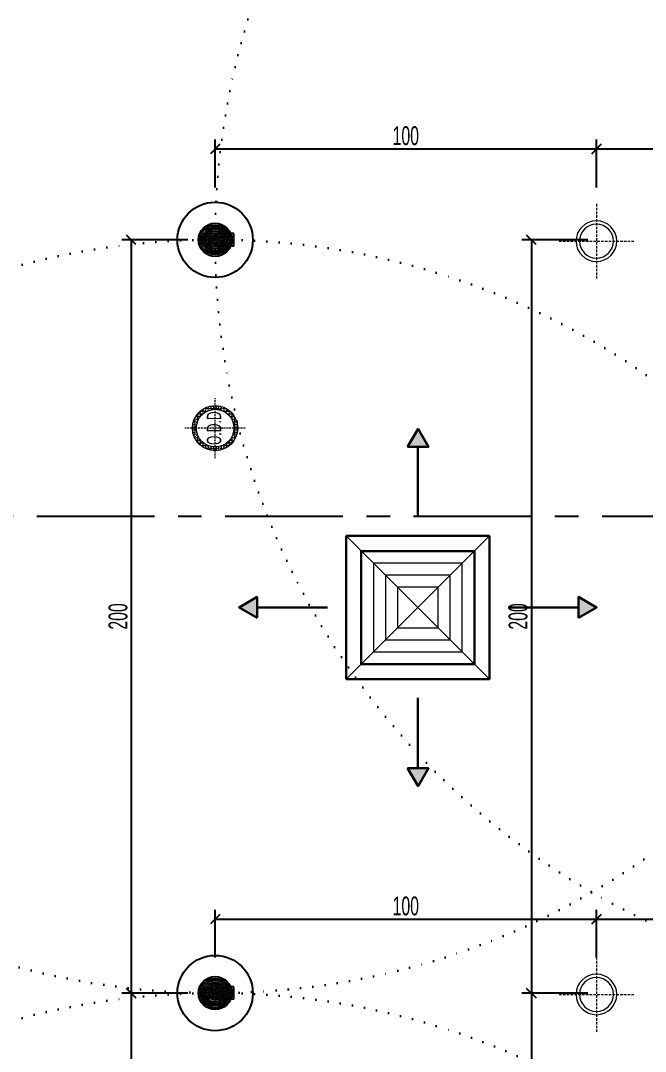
# Model space of a CAD drawing. Header units: millimetres. Extents: x 933584 to 974011, y 4545988 to 4553664.
# Drawn here: x 965810.4 to 965976.2, y 4552197.4 to 4552471.1 of the extents above; entities that cross this region are included whole.
import ezdxf

# ---------------------------------------------------------------- set-up
doc = ezdxf.new("R2010")
doc.units = ezdxf.units.MM
doc.header["$PDMODE"] = 35
for name, pattern in [('( Hidden )', [0.375, 0.25, -0.125]), ('568_AVN_KES_01$0$HIDDEN', [0.375, 0.25, -0.125]), ('CENTER', [2, 1.25, -0.25, 0.25, -0.25]), ('DOT2', [3.175, 0, -3.175])]:
    doc.linetypes.add(name, pattern=pattern)
doc.layers.get('0').update_dxf_attribs({"color": 255})
doc.layers.get('Defpoints').update_dxf_attribs({"color": 8})
for name, color, linetype in [('0-DMS-50', 143, 'Continuous'), ('0-LNS-SPL', 13, '568_AVN_KES_01$0$HIDDEN'), ('_MSMEP_YT_SPRİNKLER-Details', 7, 'Continuous'), ('_MSMEP_YT_SPRİNKLER-Edge', 7, 'Continuous')]:
    doc.layers.add(name, color=color, linetype=linetype)
for name, color, linetype, lineweight in [('0-ONK-YANGIN DEDEKTÖRÜ', 4, 'Continuous', 5), ('12-ONK_AYDINLATMA', 1, 'Continuous', 5), ('_MSMEP_HT_ÜFLEME_EKİPMANLARI', 10, 'Continuous', 30), ('_MSMEP_YT_SPRİNKLER', 1, 'Continuous', 30)]:
    doc.layers.add(name, color=color, linetype=linetype, lineweight=lineweight)
doc.styles.add('dim_romans_50', font='swissl.ttf', dxfattribs={"width": 0.6, "height": 5})
doc.dimstyles.new('ONK_dim 1_50', dxfattribs={"dimscale": 5, "dimtxt": 4, "dimasz": 0.5, "dimexe": 0.5, "dimexo": 0.5, "dimgap": 0.2, "dimtad": 1, "dimdec": 1, "dimrnd": 0.5, "dimzin": 9, "dimtxsty": 'dim_romans_50', "dimblk": 'OBLIQUE', "dimcen": 1, "dimclre": 256, "dimclrt": 256, "dimazin": 2, "dimtfac": 1, "dimtdec": 1, "dimtix": 1, "dimtmove": 2, "dimatfit": 3, "dimldrblk": 'OBLIQUE', "dimfxl": 3, "dimfxlon": 1, "dimarcsym": 0})

# ---------------------------------------------------------------- blocks, each defined once
blk = doc.blocks.new('*U1486')
at = {"layer": '_MSMEP_YT_SPRİNKLER-Details', "color": 1, "linetype": 'Continuous', "lineweight": -3}
for p, q in [((24500, 73133.6), (24491, 73133.6)), ((24491, 73133.6), (24497, 73133.6)), ((24500, 73133.6), (24491, 73133.6)), ((24491, 73133.6), (24497, 73133.6)), ((24497, 73133.6), (24497, 73133.6)), ((24497, 73133.6), (24503, 73133.6)), ((24497, 73133.6), (24497, 73133.6)), ((24497, 73133.6), (24503, 73133.6)), ((24509, 73133.6), (24500, 73133.6)), ((24509, 73133.6), (24500, 73133.6)), ((24503, 73133.6), (24503, 73133.6)), ((24503, 73133.6), (24509, 73133.6)), ((24503, 73133.6), (24503, 73133.6)), ((24503, 73133.6), (24509, 73133.6))]:
    blk.add_line(p, q, dxfattribs=at)
blk.add_circle((24500, 73133.6), 10, dxfattribs=at)
for major_axis in [(0, 100), (0, 43.9), (0, 38.9), (0, 33.9), (0, 28.9), (0, 23.9), (0, 18.9), (0, 13.9), (0, 8.95), (0, 3.95)]:
    blk.add_ellipse((24500, 73133.6), major_axis=major_axis, ratio=1, start_param=-1.570796, end_param=4.712389, dxfattribs=at)
blk = doc.blocks.new('*U1487')
at = {"layer": '_MSMEP_YT_SPRİNKLER-Details', "color": 7, "linetype": 'Continuous', "lineweight": -3}
blk.add_line((24500, 73133.6), (24500, 73133.6), dxfattribs=at)
blk = doc.blocks.new('*U1488')
at = {"layer": '_MSMEP_YT_SPRİNKLER-Edge', "color": 1, "linetype": 'Continuous', "lineweight": -3}
for p, q in [((24549.5, 73150.1), (24500, 73150.1)), ((24549.5, 73117.1), (24549.5, 73150.1)), ((24549.5, 73117.1), (24500, 73117.1))]:
    blk.add_line(p, q, dxfattribs=at)
blk = doc.blocks.new('YANGIN DEDEKTÖRÜ 1')
at = {"ltscale": 0.5}
h = blk.add_hatch(dxfattribs=at)
h.set_pattern_fill('ANGLE', color=256, scale=0.1)
h.set_pattern_definition([(0, (20756.2821, -51249.2567), (0, 0.6985), [0.508, -0.1905]), (90, (20756.2821, -51249.2567), (-0.6985, 4e-17), [0.508, -0.1905])])
edge = h.paths.add_edge_path(flags=17)
edge.add_arc((34913.45, -137395.48), 5, 0, 360)
edge = h.paths.add_edge_path()
edge.add_arc((34913.45, -137395.48), 6, 0, 360)
at = {"linetype": '( Hidden )', "ltscale": 2}
for points in [[(34913.45, -137403.48), (34913.45, -137387.48)], [(34905.45, -137395.48), (34921.45, -137395.48)]]:
    blk.add_lwpolyline(points, dxfattribs=at)
for radius in [6, 5]:
    blk.add_circle((34913.45, -137395.48), radius)
at = {"insert": (34908.97, -137393.26), "char_height": 3.832, "attachment_point": 1, "style": 'dim_romans_50'}
blk.add_mtext_dynamic_manual_height_columns('O.D.D.', width=12.8736, gutter_width=18.14, heights=[0], dxfattribs=at)
blk = doc.blocks.new('12 lik sıva üstü aydınlatma')
at = {"linetype": '( Hidden )', "ltscale": 3}
for points in [[(5935.81, -154395.28), (5935.81, -154417.28)], [(5924.81, -154406.28), (5946.81, -154406.28)]]:
    blk.add_lwpolyline(points, dxfattribs=at)
for radius in [6, 5]:
    blk.add_circle((5935.81, -154406.28), radius)
blk = doc.blocks.new('DFVBDZFVBDVB')
at = {"layer": '_MSMEP_HT_ÜFLEME_EKİPMANLARI', "color": 7, "ltscale": 20}
for p, q in [((947765.4, 4553761.2), (947765.4, 4553574.6)), ((947338.8, 4553334.6), (947525.4, 4553334.6)), ((948192, 4553334.6), (948005.4, 4553334.6)), ((947765.4, 4552908), (947765.4, 4553094.6))]:
    blk.add_line(p, q, dxfattribs=at)
at = {"layer": '_MSMEP_HT_ÜFLEME_EKİPMANLARI', "color": 253, "lineweight": 0, "ltscale": 10}
for p, q in [((947575.4, 4553144.6), (947955.4, 4553524.6)), ((947955.4, 4553144.6), (947575.4, 4553524.6))]:
    blk.add_line(p, q, dxfattribs=at)
at = {"layer": '_MSMEP_HT_ÜFLEME_EKİPMANLARI', "color": 7, "ltscale": 20}
for points in [[(947738.2, 4553761.2), (947793.4, 4553761.2), (947765.8, 4553809)], [(947338.8, 4553307.4), (947338.8, 4553362.6), (947291, 4553335)], [(948192, 4553307.4), (948192, 4553362.6), (948239.8, 4553335)], [(947738.2, 4552908), (947793.4, 4552908), (947765.8, 4552860.2)]]:
    blk.add_lwpolyline(points, close=True, dxfattribs=at)
at = {"layer": '_MSMEP_HT_ÜFLEME_EKİPMANLARI', "ltscale": 10}
for points in [[(947575.4, 4553144.6), (947955.4, 4553144.6), (947955.4, 4553524.6), (947575.4, 4553524.6)], [(947615.4, 4553184.6), (947915.4, 4553184.6), (947915.4, 4553484.6), (947615.4, 4553484.6)]]:
    blk.add_lwpolyline(points, close=True, dxfattribs=at)
at = {"layer": '_MSMEP_HT_ÜFLEME_EKİPMANLARI', "color": 253, "lineweight": 0, "ltscale": 10}
for points in [[(947647.4, 4553216.6), (947883.4, 4553216.6), (947883.4, 4553452.6), (947647.4, 4553452.6)], [(947679.4, 4553248.6), (947851.4, 4553248.6), (947851.4, 4553420.6), (947679.4, 4553420.6)], [(947711.4, 4553280.6), (947819.4, 4553280.6), (947819.4, 4553388.6), (947711.4, 4553388.6)]]:
    blk.add_lwpolyline(points, close=True, dxfattribs=at)
at = {"layer": '_MSMEP_HT_ÜFLEME_EKİPMANLARI', "color": 7, "ltscale": 20}
for points in [[(947793.4, 4553761.2), (947765.8, 4553809), (947738.2, 4553761.2), (947765.8, 4553809)], [(947765.8, 4553809), (947738.2, 4553761.2), (947793.4, 4553761.2), (947765.8, 4553809)], [(947338.8, 4553362.6), (947291, 4553335), (947338.8, 4553307.4), (947291, 4553335)], [(947291, 4553335), (947338.8, 4553307.4), (947338.8, 4553362.6), (947291, 4553335)], [(948192, 4553362.6), (948239.8, 4553335), (948192, 4553307.4), (948239.8, 4553335)], [(948239.8, 4553335), (948192, 4553307.4), (948192, 4553362.6), (948239.8, 4553335)], [(947793.4, 4552908), (947765.8, 4552860.2), (947738.2, 4552908), (947765.8, 4552860.2)], [(947765.8, 4552860.2), (947738.2, 4552908), (947793.4, 4552908), (947765.8, 4552860.2)]]:
    blk.add_solid(points, dxfattribs=at)
blk = doc.blocks.new('_Oblique')
at = {"color": 0, "linetype": 'ByBlock', "lineweight": -2}
blk.add_line((-0.5, -0.5), (0.5, 0.5), dxfattribs=at)
blk = doc.blocks.new('*D2152')
at = {"layer": '0-DMS-50', "lineweight": -2}
for p, q in [((965862.04, 4552426.77), (965862.04, 4552439.47)), ((965963.21, 4552426.77), (965963.21, 4552439.47))]:
    blk.add_line(p, q, dxfattribs=at)
at = {"layer": '0-DMS-50', "color": 0, "lineweight": -2}
blk.add_line((965862.04, 4552436.97), (965963.21, 4552436.97), dxfattribs=at)
at = {"layer": 'Defpoints', "color": 0}
for p in [(965963.21, 4552436.97), (965862.04, 4552424.27), (965963.21, 4552424.27)]:
    blk.add_point(p, dxfattribs=at)
at = {"layer": '0-DMS-50', "color": 0, "linetype": 'ByBlock', "lineweight": -2, "xscale": 2.5, "yscale": 2.5, "zscale": 2.5, "rotation": 180}
blk.add_blockref('_Oblique', (965862.04, 4552436.97), dxfattribs=at)
at = {"layer": '0-DMS-50', "color": 0, "linetype": 'ByBlock', "lineweight": -2, "xscale": 2.5, "yscale": 2.5, "zscale": 2.5}
blk.add_blockref('_Oblique', (965963.21, 4552436.97), dxfattribs=at)
at = {"layer": '0-DMS-50', "insert": (965912.63, 4552440.47), "char_height": 5, "attachment_point": 5, "style": 'dim_romans_50'}
blk.add_mtext('100', dxfattribs=at)
blk = doc.blocks.new('*D2153')
at = {"layer": '0-DMS-50', "lineweight": -2}
for p, q in [((965963.21, 4552426.77), (965963.21, 4552439.47)), ((966063.04, 4552426.66), (966063.04, 4552439.47))]:
    blk.add_line(p, q, dxfattribs=at)
at = {"layer": '0-DMS-50', "color": 0, "lineweight": -2}
blk.add_line((965963.21, 4552436.97), (966063.04, 4552436.97), dxfattribs=at)
at = {"layer": 'Defpoints', "color": 0}
for p in [(966063.04, 4552436.97), (965963.21, 4552424.27), (966063.04, 4552424.16)]:
    blk.add_point(p, dxfattribs=at)
at = {"layer": '0-DMS-50', "color": 0, "linetype": 'ByBlock', "lineweight": -2, "xscale": 2.5, "yscale": 2.5, "zscale": 2.5, "rotation": 180}
blk.add_blockref('_Oblique', (965963.21, 4552436.97), dxfattribs=at)
at = {"layer": '0-DMS-50', "color": 0, "linetype": 'ByBlock', "lineweight": -2, "xscale": 2.5, "yscale": 2.5, "zscale": 2.5}
blk.add_blockref('_Oblique', (966063.04, 4552436.97), dxfattribs=at)
at = {"layer": '0-DMS-50', "insert": (966013.12, 4552440.47), "char_height": 5, "attachment_point": 5, "style": 'dim_romans_50'}
blk.add_mtext('100', dxfattribs=at)
blk = doc.blocks.new('*D2157')
at = {"layer": '0-DMS-50', "lineweight": -2}
for p, q in [((965862.04, 4552222.26), (965862.04, 4552234.96)), ((965963.21, 4552222.26), (965963.21, 4552234.96))]:
    blk.add_line(p, q, dxfattribs=at)
at = {"layer": '0-DMS-50', "color": 0, "lineweight": -2}
blk.add_line((965862.04, 4552232.46), (965963.21, 4552232.46), dxfattribs=at)
at = {"layer": 'Defpoints', "color": 0}
for p in [(965963.21, 4552232.46), (965862.04, 4552219.76), (965963.21, 4552219.76)]:
    blk.add_point(p, dxfattribs=at)
at = {"layer": '0-DMS-50', "color": 0, "linetype": 'ByBlock', "lineweight": -2, "xscale": 2.5, "yscale": 2.5, "zscale": 2.5, "rotation": 180}
blk.add_blockref('_Oblique', (965862.04, 4552232.46), dxfattribs=at)
at = {"layer": '0-DMS-50', "color": 0, "linetype": 'ByBlock', "lineweight": -2, "xscale": 2.5, "yscale": 2.5, "zscale": 2.5}
blk.add_blockref('_Oblique', (965963.21, 4552232.46), dxfattribs=at)
at = {"layer": '0-DMS-50', "insert": (965912.63, 4552235.96), "char_height": 5, "attachment_point": 5, "style": 'dim_romans_50'}
blk.add_mtext('100', dxfattribs=at)
blk = doc.blocks.new('*D2158')
at = {"layer": '0-DMS-50', "lineweight": -2}
for p, q in [((965963.21, 4552222.26), (965963.21, 4552234.96)), ((966063.04, 4552222.14), (966063.04, 4552234.96))]:
    blk.add_line(p, q, dxfattribs=at)
at = {"layer": '0-DMS-50', "color": 0, "lineweight": -2}
blk.add_line((965963.21, 4552232.46), (966063.04, 4552232.46), dxfattribs=at)
at = {"layer": 'Defpoints', "color": 0}
for p in [(966063.04, 4552232.46), (965963.21, 4552219.76), (966063.04, 4552219.64)]:
    blk.add_point(p, dxfattribs=at)
at = {"layer": '0-DMS-50', "color": 0, "linetype": 'ByBlock', "lineweight": -2, "xscale": 2.5, "yscale": 2.5, "zscale": 2.5, "rotation": 180}
blk.add_blockref('_Oblique', (965963.21, 4552232.46), dxfattribs=at)
at = {"layer": '0-DMS-50', "color": 0, "linetype": 'ByBlock', "lineweight": -2, "xscale": 2.5, "yscale": 2.5, "zscale": 2.5}
blk.add_blockref('_Oblique', (966063.04, 4552232.46), dxfattribs=at)
at = {"layer": '0-DMS-50', "insert": (966013.12, 4552235.96), "char_height": 5, "attachment_point": 5, "style": 'dim_romans_50'}
blk.add_mtext('100', dxfattribs=at)
blk = doc.blocks.new('*D2167')
at = {"layer": '0-DMS-50', "lineweight": -2}
for p, q in [((965854.78, 4552412.85), (965837.28, 4552412.85)), ((965854.78, 4552212.85), (965837.28, 4552212.85))]:
    blk.add_line(p, q, dxfattribs=at)
at = {"layer": '0-DMS-50', "color": 0, "lineweight": -2}
blk.add_line((965839.78, 4552412.85), (965839.78, 4552212.85), dxfattribs=at)
at = {"layer": 'Defpoints', "color": 0}
for p in [(965862.04, 4552412.85), (965839.78, 4552212.85), (965862.04, 4552212.85)]:
    blk.add_point(p, dxfattribs=at)
at = {"layer": '0-DMS-50', "color": 0, "linetype": 'ByBlock', "lineweight": -2, "xscale": 2.5, "yscale": 2.5, "zscale": 2.5}
for p, rotation in [((965839.78, 4552412.85), 90), ((965839.78, 4552212.85), 270)]:
    blk.add_blockref('_Oblique', p, dxfattribs=dict(at, rotation=rotation))
at = {"layer": '0-DMS-50', "insert": (965836.28, 4552312.85), "char_height": 5, "attachment_point": 5, "rotation": 90, "style": 'dim_romans_50'}
blk.add_mtext('200', dxfattribs=at)
blk = doc.blocks.new('*D2168')
at = {"layer": '0-DMS-50', "lineweight": -2}
for p, q in [((965854.78, 4552212.85), (965837.28, 4552212.85)), ((965854.78, 4552012.85), (965837.28, 4552012.85))]:
    blk.add_line(p, q, dxfattribs=at)
at = {"layer": '0-DMS-50', "color": 0, "lineweight": -2}
blk.add_line((965839.78, 4552212.85), (965839.78, 4552012.85), dxfattribs=at)
at = {"layer": 'Defpoints', "color": 0}
for p in [(965862.04, 4552212.85), (965839.78, 4552012.85), (965862.04, 4552012.85)]:
    blk.add_point(p, dxfattribs=at)
at = {"layer": '0-DMS-50', "color": 0, "linetype": 'ByBlock', "lineweight": -2, "xscale": 2.5, "yscale": 2.5, "zscale": 2.5}
for p, rotation in [((965839.78, 4552212.85), 90), ((965839.78, 4552012.85), 270)]:
    blk.add_blockref('_Oblique', p, dxfattribs=dict(at, rotation=rotation))
at = {"layer": '0-DMS-50', "insert": (965836.28, 4552112.85), "char_height": 5, "attachment_point": 5, "rotation": 90, "style": 'dim_romans_50'}
blk.add_mtext('200', dxfattribs=at)
blk = doc.blocks.new('*D2169')
at = {"layer": '0-DMS-50', "lineweight": -2}
for p, q in [((965960.95, 4552412.85), (965943.45, 4552412.85)), ((965960.95, 4552212.85), (965943.45, 4552212.85))]:
    blk.add_line(p, q, dxfattribs=at)
at = {"layer": '0-DMS-50', "color": 0, "lineweight": -2}
blk.add_line((965945.95, 4552412.85), (965945.95, 4552212.85), dxfattribs=at)
at = {"layer": 'Defpoints', "color": 0}
for p in [(965968.22, 4552412.85), (965945.95, 4552212.85), (965968.22, 4552212.85)]:
    blk.add_point(p, dxfattribs=at)
at = {"layer": '0-DMS-50', "color": 0, "linetype": 'ByBlock', "lineweight": -2, "xscale": 2.5, "yscale": 2.5, "zscale": 2.5}
for p, rotation in [((965945.95, 4552412.85), 90), ((965945.95, 4552212.85), 270)]:
    blk.add_blockref('_Oblique', p, dxfattribs=dict(at, rotation=rotation))
at = {"layer": '0-DMS-50', "insert": (965942.45, 4552312.85), "char_height": 5, "attachment_point": 5, "rotation": 90, "style": 'dim_romans_50'}
blk.add_mtext('200', dxfattribs=at)
blk = doc.blocks.new('*D2170')
at = {"layer": '0-DMS-50', "lineweight": -2}
for p, q in [((965960.95, 4552212.85), (965943.45, 4552212.85)), ((965960.95, 4552012.85), (965943.45, 4552012.85))]:
    blk.add_line(p, q, dxfattribs=at)
at = {"layer": '0-DMS-50', "color": 0, "lineweight": -2}
blk.add_line((965945.95, 4552212.85), (965945.95, 4552012.85), dxfattribs=at)
at = {"layer": 'Defpoints', "color": 0}
for p in [(965968.22, 4552212.85), (965945.95, 4552012.85), (965968.22, 4552012.85)]:
    blk.add_point(p, dxfattribs=at)
at = {"layer": '0-DMS-50', "color": 0, "linetype": 'ByBlock', "lineweight": -2, "xscale": 2.5, "yscale": 2.5, "zscale": 2.5}
for p, rotation in [((965945.95, 4552212.85), 90), ((965945.95, 4552012.85), 270)]:
    blk.add_blockref('_Oblique', p, dxfattribs=dict(at, rotation=rotation))
at = {"layer": '0-DMS-50', "insert": (965942.45, 4552112.85), "char_height": 5, "attachment_point": 5, "rotation": 90, "style": 'dim_romans_50'}
blk.add_mtext('200', dxfattribs=at)
blk = doc.blocks.new('CVBXCBV')
at = {"linetype": 'CENTER', "ltscale": 25}
blk.add_lwpolyline([(937701.09, 4551339.49), (936057.32, 4551339.49)], dxfattribs=at)

msp = doc.modelspace()

# ---------------------------------------------------------------- linework, layer by layer
at = {"layer": '_MSMEP_YT_SPRİNKLER', "linetype": 'DOT2'}
for centre in [(965862.04, 4552412.85), (966062.04, 4552412.85), (965862.04, 4552212.85), (965862.04, 4552012.85), (966062.04, 4552012.85)]:
    msp.add_circle(centre, 200, dxfattribs=at)

# ---------------------------------------------------------------- block references
msp.add_blockref('CVBXCBV', (29494.87, 999.89))
at = {"layer": '0-LNS-SPL', "xscale": 0.1, "yscale": 0.1, "zscale": 0.1}
msp.add_blockref('DFVBDZFVBDVB', (871139.29, 4096981.76), dxfattribs=at)
at = {"layer": '0-ONK-YANGIN DEDEKTÖRÜ', "rotation": 90}
msp.add_blockref('YANGIN DEDEKTÖRÜ 1', (828466.56, 4517449.4), dxfattribs=at)
at = {"layer": '12-ONK_AYDINLATMA', "linetype": 'Continuous', "ltscale": 0.07, "xscale": -0.9, "yscale": 0.9, "zscale": 0.9}
for p, rotation in [((826997.56, 4557754.73), 89.9999999999999), ((826997.56, 4557554.73), 89.99999999999987)]:
    msp.add_blockref('12 lik sıva üstü aydınlatma', p, dxfattribs=dict(at, rotation=rotation))
at = {"layer": '_MSMEP_YT_SPRİNKLER', "xscale": 0.1, "yscale": 0.1, "zscale": 0.1}
for name, p in [('*U1486', (963412.04, 4545099.49)), ('*U1488', (963412.04, 4545099.49)), ('*U1487', (963412.04, 4545099.49)), ('*U1486', (963412.04, 4544899.49)), ('*U1488', (963412.04, 4544899.49)), ('*U1487', (963412.04, 4544899.49))]:
    msp.add_blockref(name, p, dxfattribs=at)

# ---------------------------------------------------------------- dimensions: what is measured, and where the dimension line sits
at = {"layer": '0-DMS-50'}
for p1, p2, picture, middle in [((965862.04, 4552424.27), (965963.21, 4552424.27), '*D2152', (965912.63, 4552440.47)), ((965862.04, 4552219.76), (965963.21, 4552219.76), '*D2157', (965912.63, 4552235.96))]:
    dim = msp.add_aligned_dim(p1=p1, p2=p2, distance=12.7, text='100', dimstyle='ONK_dim 1_50', override={"dimtxsty": 'dim_romans_50'}, dxfattribs=at)
    dim.commit()
    dim.dimension.update_dxf_attribs({"geometry": picture, "text_midpoint": middle})
for base, p1, p2, angle, picture, middle in [((966063.04, 4552436.97), (965963.21, 4552424.27), (966063.04, 4552424.16), 180, '*D2153', (966013.12, 4552440.47)), ((966063.04, 4552232.46), (965963.21, 4552219.76), (966063.04, 4552219.64), 180, '*D2158', (966013.12, 4552235.96)), ((965839.78, 4552012.85), (965862.04, 4552212.85), (965862.04, 4552012.85), 90, '*D2168', (965836.28, 4552112.85)), ((965945.95, 4552012.85), (965968.22, 4552212.85), (965968.22, 4552012.85), 90, '*D2170', (965942.45, 4552112.85))]:
    dim = msp.add_linear_dim(base=base, p1=p1, p2=p2, angle=angle, dimstyle='ONK_dim 1_50', dxfattribs=at)
    dim.commit()
    dim.dimension.update_dxf_attribs({"geometry": picture, "text_midpoint": middle})
for p1, p2, picture, middle in [((965862.04, 4552412.85), (965862.04, 4552212.85), '*D2167', (965836.28, 4552312.85)), ((965968.22, 4552412.85), (965968.22, 4552212.85), '*D2169', (965942.45, 4552312.85))]:
    dim = msp.add_aligned_dim(p1=p1, p2=p2, distance=-22.27, dimstyle='ONK_dim 1_50', dxfattribs=at)
    dim.commit()
    dim.dimension.update_dxf_attribs({"geometry": picture, "text_midpoint": middle})

doc.saveas('drawing.dxf')
